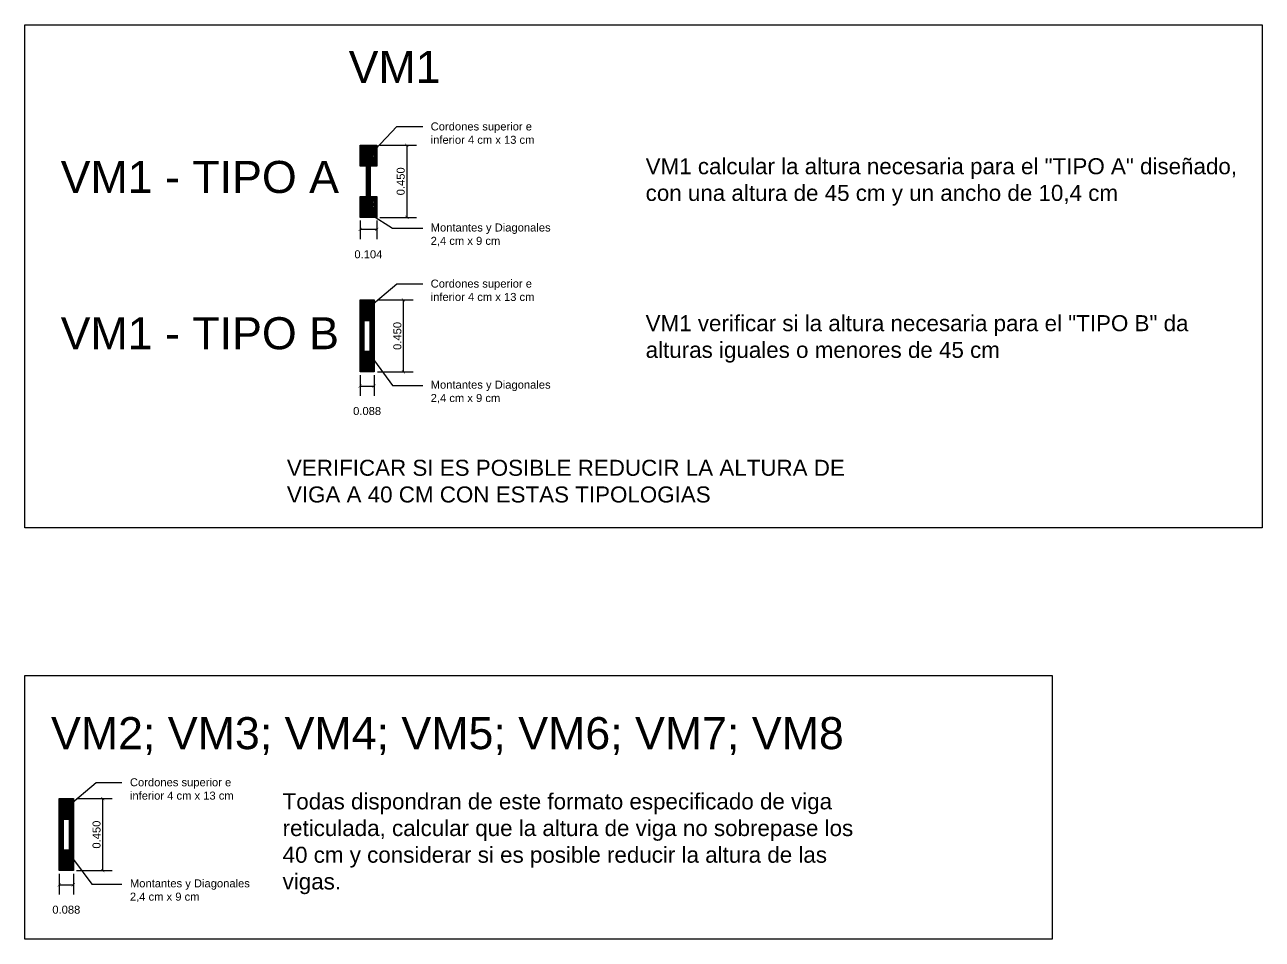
# Model space of a CAD drawing. Header units: millimetres. Extents: x 2924 to 3297, y 1496 to 1704.
# Drawn here: x 3185.27 to 3193, y 1621.83 to 1627.54 of the extents above; entities that cross this region are included whole.
import ezdxf
from ezdxf import colors
from ezdxf.entities.mleader import LeaderData, LeaderLine
from ezdxf.math import Vec2, Vec3

# ---------------------------------------------------------------- set-up
doc = ezdxf.new("R2010")
doc.units = ezdxf.units.MM
doc.header["$PDMODE"] = 35
doc.layers.get('Defpoints').update_dxf_attribs({"color": 230})
doc.layers.add('PT-MUROS', color=7, linetype='Continuous')
doc.styles.add('Arial10', font='arial.ttf', dxfattribs={"height": 0.1})
doc.styles.get("Standard").update_dxf_attribs({"font": 'arial.ttf'})
doc.dimstyles.new('COTA-1-50', dxfattribs={"dimtxt": 0.1, "dimasz": 0.06, "dimexe": 0.06, "dimexo": 0.15, "dimgap": 0.0125, "dimtad": 1, "dimzin": 0, "dimdsep": 46, "dimtxsty": 'Arial10', "dimblk1": 'ARCHTICK', "dimblk2": 'ARCHTICK', "dimsah": 1, "dimcen": 0.09, "dimclrd": 7, "dimclre": 7, "dimclrt": 7, "dimazin": 0, "dimtfac": 1, "dimtofl": 0, "dimtmove": 2, "dimatfit": 3, "dimldrblk": 'ARCHTICK', "dimfxl": 0, "dimtolj": 1, "dimtzin": 0, "dimarcsym": 0})

# ---------------------------------------------------------------- blocks, each defined once
blk = doc.blocks.new('_ARCHTICK')
at = {"color": 0, "linetype": 'ByBlock', "const_width": 0.15}
blk.add_lwpolyline([(-0.5, -0.5), (0.5, 0.5)], dxfattribs=at)
blk = doc.blocks.new('*D184')
at = {"layer": 'Defpoints', "color": 0, "transparency": 16777216}
for p in [(3187.4731, 1626.7865), (3187.4731, 1626.3365), (3187.6613, 1626.3365)]:
    blk.add_point(p, dxfattribs=at)
at = {"layer": 'PT-MUROS', "color": 7, "lineweight": -2, "transparency": 16777216}
for p, q in [((3187.4931, 1626.7865), (3187.7213, 1626.7865)), ((3187.6613, 1626.7865), (3187.6613, 1626.3365)), ((3187.4931, 1626.3365), (3187.7213, 1626.3365))]:
    blk.add_line(p, q, dxfattribs=at)
at = {"layer": 'PT-MUROS', "color": 7, "lineweight": -2, "transparency": 16777216, "xscale": 0.02, "yscale": 0.02, "zscale": 0.02}
for p, rotation in [((3187.6613, 1626.7865), 90), ((3187.6613, 1626.3365), 270)]:
    blk.add_blockref('_ARCHTICK', p, dxfattribs=dict(at, rotation=rotation))
at = {"layer": 'PT-MUROS', "color": 7, "transparency": 16777216, "insert": (3187.6232, 1626.5615), "char_height": 0.05, "attachment_point": 5, "rotation": 90}
blk.add_mtext('\\A1;0.450', dxfattribs=at)
blk = doc.blocks.new('*D185')
at = {"layer": 'Defpoints', "color": 0, "transparency": 16777216}
for p in [(3187.3691, 1626.3365), (3187.4731, 1626.3365), (3187.3691, 1626.2608)]:
    blk.add_point(p, dxfattribs=at)
at = {"layer": 'PT-MUROS', "color": 7, "lineweight": -2, "transparency": 16777216}
for p, q in [((3187.3691, 1626.3165), (3187.3691, 1626.2008)), ((3187.4731, 1626.3165), (3187.4731, 1626.2008)), ((3187.4731, 1626.2608), (3187.3691, 1626.2608))]:
    blk.add_line(p, q, dxfattribs=at)
at = {"layer": 'PT-MUROS', "color": 7, "lineweight": -2, "transparency": 16777216, "xscale": 0.02, "yscale": 0.02, "zscale": 0.02, "rotation": 180}
blk.add_blockref('_ARCHTICK', (3187.3691, 1626.2608), dxfattribs=at)
at = {"layer": 'PT-MUROS', "color": 7, "lineweight": -2, "transparency": 16777216, "xscale": 0.02, "yscale": 0.02, "zscale": 0.02}
blk.add_blockref('_ARCHTICK', (3187.4731, 1626.2608), dxfattribs=at)
at = {"layer": 'PT-MUROS', "color": 7, "transparency": 16777216, "insert": (3187.4211, 1626.1055), "char_height": 0.05, "attachment_point": 5}
blk.add_mtext('\\A1;0.104', dxfattribs=at)
blk = doc.blocks.new('*D186')
at = {"layer": 'Defpoints', "color": 0, "transparency": 16777216}
for p in [(3187.3691, 1625.3708), (3187.4571, 1625.3708), (3187.4571, 1625.2821)]:
    blk.add_point(p, dxfattribs=at)
at = {"layer": 'PT-MUROS', "color": 7, "lineweight": -2, "transparency": 16777216}
for p, q in [((3187.3691, 1625.3508), (3187.3691, 1625.2221)), ((3187.4571, 1625.3508), (3187.4571, 1625.2221)), ((3187.3691, 1625.2821), (3187.4571, 1625.2821))]:
    blk.add_line(p, q, dxfattribs=at)
at = {"layer": 'PT-MUROS', "color": 7, "lineweight": -2, "transparency": 16777216, "xscale": 0.02, "yscale": 0.02, "zscale": 0.02, "rotation": 180}
blk.add_blockref('_ARCHTICK', (3187.3691, 1625.2821), dxfattribs=at)
at = {"layer": 'PT-MUROS', "color": 7, "lineweight": -2, "transparency": 16777216, "xscale": 0.02, "yscale": 0.02, "zscale": 0.02}
blk.add_blockref('_ARCHTICK', (3187.4571, 1625.2821), dxfattribs=at)
at = {"layer": 'PT-MUROS', "color": 7, "transparency": 16777216, "insert": (3187.4131, 1625.1267), "char_height": 0.05, "attachment_point": 5}
blk.add_mtext('\\A1;0.088', dxfattribs=at)
blk = doc.blocks.new('*D187')
at = {"layer": 'Defpoints', "color": 0, "transparency": 16777216}
for p in [(3187.4571, 1625.8208), (3187.6401, 1625.8208), (3187.4571, 1625.3708)]:
    blk.add_point(p, dxfattribs=at)
at = {"layer": 'PT-MUROS', "color": 7, "lineweight": -2, "transparency": 16777216}
for p, q in [((3187.4771, 1625.8208), (3187.7001, 1625.8208)), ((3187.6401, 1625.3708), (3187.6401, 1625.8208)), ((3187.4771, 1625.3708), (3187.7001, 1625.3708))]:
    blk.add_line(p, q, dxfattribs=at)
at = {"layer": 'PT-MUROS', "color": 7, "lineweight": -2, "transparency": 16777216, "xscale": 0.02, "yscale": 0.02, "zscale": 0.02}
for p, rotation in [((3187.6401, 1625.8208), 90), ((3187.6401, 1625.3708), 270)]:
    blk.add_blockref('_ARCHTICK', p, dxfattribs=dict(at, rotation=rotation))
at = {"layer": 'PT-MUROS', "color": 7, "transparency": 16777216, "insert": (3187.6021, 1625.5958), "char_height": 0.05, "attachment_point": 5, "rotation": 90}
blk.add_mtext('\\A1;0.450', dxfattribs=at)
blk = doc.blocks.new('*D188')
at = {"layer": 'Defpoints', "color": 0, "transparency": 16777216}
for p in [(3185.4903, 1622.2565), (3185.5783, 1622.2565), (3185.5783, 1622.1678)]:
    blk.add_point(p, dxfattribs=at)
at = {"layer": 'PT-MUROS', "color": 7, "lineweight": -2, "transparency": 16777216}
for p, q in [((3185.4903, 1622.2365), (3185.4903, 1622.1078)), ((3185.5783, 1622.2365), (3185.5783, 1622.1078)), ((3185.4903, 1622.1678), (3185.5783, 1622.1678))]:
    blk.add_line(p, q, dxfattribs=at)
at = {"layer": 'PT-MUROS', "color": 7, "lineweight": -2, "transparency": 16777216, "xscale": 0.02, "yscale": 0.02, "zscale": 0.02, "rotation": 180}
blk.add_blockref('_ARCHTICK', (3185.4903, 1622.1678), dxfattribs=at)
at = {"layer": 'PT-MUROS', "color": 7, "lineweight": -2, "transparency": 16777216, "xscale": 0.02, "yscale": 0.02, "zscale": 0.02}
blk.add_blockref('_ARCHTICK', (3185.5783, 1622.1678), dxfattribs=at)
at = {"layer": 'PT-MUROS', "color": 7, "transparency": 16777216, "insert": (3185.5343, 1622.0124), "char_height": 0.05, "attachment_point": 5}
blk.add_mtext('\\A1;0.088', dxfattribs=at)
blk = doc.blocks.new('*D189')
at = {"layer": 'Defpoints', "color": 0, "transparency": 16777216}
for p in [(3185.5783, 1622.7065), (3185.7614, 1622.7065), (3185.5783, 1622.2565)]:
    blk.add_point(p, dxfattribs=at)
at = {"layer": 'PT-MUROS', "color": 7, "lineweight": -2, "transparency": 16777216}
for p, q in [((3185.5983, 1622.7065), (3185.8214, 1622.7065)), ((3185.7614, 1622.2565), (3185.7614, 1622.7065)), ((3185.5983, 1622.2565), (3185.8214, 1622.2565))]:
    blk.add_line(p, q, dxfattribs=at)
at = {"layer": 'PT-MUROS', "color": 7, "lineweight": -2, "transparency": 16777216, "xscale": 0.02, "yscale": 0.02, "zscale": 0.02}
for p, rotation in [((3185.7614, 1622.7065), 90), ((3185.7614, 1622.2565), 270)]:
    blk.add_blockref('_ARCHTICK', p, dxfattribs=dict(at, rotation=rotation))
at = {"layer": 'PT-MUROS', "color": 7, "transparency": 16777216, "insert": (3185.7233, 1622.4815), "char_height": 0.05, "attachment_point": 5, "rotation": 90}
blk.add_mtext('\\A1;0.450', dxfattribs=at)

msp = doc.modelspace()

# ---------------------------------------------------------------- hatches: boundary and pattern name
at = {"layer": 'PT-MUROS'}
h = msp.add_hatch(dxfattribs=at)
h.set_pattern_fill('ANSI31', color=6, scale=0.002)
h.set_pattern_definition([(45, (117.4862766, 105.042214), (-0.00449012806, 0.00449012806), [])])
h.paths.add_polyline_path([(3187.4331, 1626.7865), (3187.4731, 1626.7865), (3187.4731, 1626.6565), (3187.4331, 1626.6565)])
h.paths.add_polyline_path([(3187.3691, 1626.7865), (3187.4091, 1626.7865), (3187.4091, 1626.6565), (3187.3691, 1626.6565)])
h.paths.add_polyline_path([(3187.3691, 1626.4665), (3187.4091, 1626.4665), (3187.4091, 1626.3365), (3187.3691, 1626.3365)])
h.paths.add_polyline_path([(3187.4331, 1626.4665), (3187.4731, 1626.4665), (3187.4731, 1626.3365), (3187.4331, 1626.3365)])
h = msp.add_hatch(dxfattribs=at)
h.set_pattern_fill('ANSI31', color=2, scale=0.002, angle=90)
h.set_pattern_definition([(135, (117.4862766, 105.042214), (-0.00449012806, -0.00449012806), [])])
h.paths.add_polyline_path([(3187.4091, 1626.7865), (3187.4331, 1626.7865), (3187.4331, 1626.3365), (3187.4091, 1626.3365)])
h = msp.add_hatch(dxfattribs=at)
h.set_pattern_fill('ANSI31', color=2, scale=0.002, angle=90)
h.set_pattern_definition([(135, (117.4462766, 104.076594), (-0.00449012806, -0.00449012806), [])])
h.paths.add_polyline_path([(3187.3691, 1625.8208), (3187.3931, 1625.8208), (3187.3931, 1625.3708), (3187.3691, 1625.3708)])
h = msp.add_hatch(dxfattribs=at)
h.set_pattern_fill('ANSI31', color=6, scale=0.002)
h.set_pattern_definition([(45, (128.4477946, -2.8124414), (-0.00449012806, 0.00449012806), [])])
h.paths.add_polyline_path([(3187.3931, 1625.5008), (3187.4331, 1625.5008), (3187.4331, 1625.3708), (3187.3931, 1625.3708)])
h.paths.add_polyline_path([(3187.3931, 1625.8208), (3187.4331, 1625.8208), (3187.4331, 1625.6908), (3187.3931, 1625.6908)])
h = msp.add_hatch(dxfattribs=at)
h.set_pattern_fill('ANSI31', color=2, scale=0.002, angle=90)
h.set_pattern_definition([(135, (117.5102766, 104.076594), (-0.00449012806, -0.00449012806), [])])
h.paths.add_polyline_path([(3187.4331, 1625.8208), (3187.4571, 1625.8208), (3187.4571, 1625.3708), (3187.4331, 1625.3708)])
h = msp.add_hatch(dxfattribs=at)
h.set_pattern_fill('ANSI31', color=2, scale=0.002, angle=90)
h.set_pattern_definition([(135, (115.567518, 100.962291), (-0.00449012806, -0.00449012806), [])])
h.paths.add_polyline_path([(3185.4903, 1622.7065), (3185.5143, 1622.7065), (3185.5143, 1622.2565), (3185.4903, 1622.2565)])
h = msp.add_hatch(dxfattribs=at)
h.set_pattern_fill('ANSI31', color=6, scale=0.002)
h.set_pattern_definition([(45, (126.569036, -5.926744), (-0.00449012806, 0.00449012806), [])])
h.paths.add_polyline_path([(3185.5143, 1622.3865), (3185.5543, 1622.3865), (3185.5543, 1622.2565), (3185.5143, 1622.2565)])
h.paths.add_polyline_path([(3185.5143, 1622.7065), (3185.5543, 1622.7065), (3185.5543, 1622.5765), (3185.5143, 1622.5765)])
h = msp.add_hatch(dxfattribs=at)
h.set_pattern_fill('ANSI31', color=2, scale=0.002, angle=90)
h.set_pattern_definition([(135, (115.631518, 100.962291), (-0.00449012806, -0.00449012806), [])])
h.paths.add_polyline_path([(3185.5543, 1622.7065), (3185.5783, 1622.7065), (3185.5783, 1622.2565), (3185.5543, 1622.2565)])

# ---------------------------------------------------------------- linework, layer by layer
for points in [[(3185.2746, 1627.5393), (3193.0047, 1627.5393), (3193.0047, 1624.3978), (3185.2746, 1624.3978)], [(3185.2746, 1623.4762), (3191.6915, 1623.4762), (3191.6915, 1621.828), (3185.2746, 1621.828)]]:
    msp.add_lwpolyline(points, close=True, dxfattribs=at)
at = {"layer": 'PT-MUROS', "color": 7}
for points in [[(3187.3691, 1626.7865), (3187.4091, 1626.7865), (3187.4091, 1626.6565), (3187.3691, 1626.6565)], [(3187.4091, 1626.7865), (3187.4331, 1626.7865), (3187.4331, 1626.3365), (3187.4091, 1626.3365)], [(3187.4331, 1626.7865), (3187.4731, 1626.7865), (3187.4731, 1626.6565), (3187.4331, 1626.6565)], [(3187.3691, 1626.4665), (3187.4091, 1626.4665), (3187.4091, 1626.3365), (3187.3691, 1626.3365)], [(3187.4331, 1626.4665), (3187.4731, 1626.4665), (3187.4731, 1626.3365), (3187.4331, 1626.3365)], [(3187.3691, 1625.8208), (3187.3931, 1625.8208), (3187.3931, 1625.3708), (3187.3691, 1625.3708)], [(3187.3931, 1625.8208), (3187.4331, 1625.8208), (3187.4331, 1625.6908), (3187.3931, 1625.6908)], [(3187.4331, 1625.8208), (3187.4571, 1625.8208), (3187.4571, 1625.3708), (3187.4331, 1625.3708)], [(3187.3931, 1625.5008), (3187.4331, 1625.5008), (3187.4331, 1625.3708), (3187.3931, 1625.3708)], [(3185.4903, 1622.7065), (3185.5143, 1622.7065), (3185.5143, 1622.2565), (3185.4903, 1622.2565)], [(3185.5143, 1622.7065), (3185.5543, 1622.7065), (3185.5543, 1622.5765), (3185.5143, 1622.5765)], [(3185.5543, 1622.7065), (3185.5783, 1622.7065), (3185.5783, 1622.2565), (3185.5543, 1622.2565)], [(3185.5143, 1622.3865), (3185.5543, 1622.3865), (3185.5543, 1622.2565), (3185.5143, 1622.2565)]]:
    msp.add_lwpolyline(points, close=True, dxfattribs=at)

# ---------------------------------------------------------------- texts
at = {"layer": 'PT-MUROS', "color": 7, "char_height": 0.2, "attachment_point": 1}
for s, width, insert in [('VM1', 0.61043, (3187.2978, 1627.3762)), ('VM1 - TIPO A', 1.784705, (3185.4989, 1626.6888)), ('VM1 - TIPO B', 1.784705, (3185.4989, 1625.7127)), ('VM2; VM3; VM4; VM5; VM6; VM7; VM8', 5.663397, (3185.4386, 1623.2151))]:
    msp.add_mtext_dynamic_manual_height_columns(s, width=width, gutter_width=12.5, heights=[0], dxfattribs=dict(at, insert=insert))
at = {"layer": 'PT-MUROS', "char_height": 0.1, "attachment_point": 1}
for s, insert in [('VM1 calcular la altura necesaria para el "TIPO A" diseñado, con una altura de 45 cm y un ancho de 10,4 cm', (3189.1531, 1626.7058)), ('VM1 verificar si la altura necesaria para el "TIPO B" da alturas iguales o menores de 45 cm ', (3189.1531, 1625.7256)), ('VERIFICAR SI ES POSIBLE REDUCIR LA ALTURA DE VIGA A 40 CM CON ESTAS TIPOLOGIAS', (3186.9122, 1624.8225)), ('Todas dispondran de este formato especificado de viga reticulada, calcular que la altura de viga no sobrepase los 40 cm y considerar si es posible reducir la altura de las vigas.', (3186.8854, 1622.7392))]:
    msp.add_mtext_dynamic_manual_height_columns(s, width=3.733187, gutter_width=12.5, heights=[0], dxfattribs=dict(at, insert=insert))

# ---------------------------------------------------------------- dimensions: what is measured, and where the dimension line sits
at = {"layer": 'PT-MUROS'}
for base, p1, p2, picture, middle in [((3187.6613, 1626.3365), (3187.4731, 1626.7865), (3187.4731, 1626.3365), '*D184', (3187.6232, 1626.5615)), ((3187.6401, 1625.8208), (3187.4571, 1625.3708), (3187.4571, 1625.8208), '*D187', (3187.6021, 1625.5958)), ((3185.7614, 1622.7065), (3185.5783, 1622.2565), (3185.5783, 1622.7065), '*D189', (3185.7233, 1622.4815))]:
    dim = msp.add_linear_dim(base=base, p1=p1, p2=p2, angle=90, dimstyle='COTA-1-50', override={"dimtxt": 0.05, "dimasz": 0.02, "dimexo": 0.02, "dimdec": 3, "dimtxsty": 'Standard', "dimfxl": 0.2, "dimarcsym": 1}, dxfattribs=at)
    dim.commit()
    dim.dimension.update_dxf_attribs({"geometry": picture, "text_midpoint": middle})
for base, p1, p2, picture, middle in [((3187.3691, 1626.2608), (3187.4731, 1626.3365), (3187.3691, 1626.3365), '*D185', (3187.4211, 1626.1055)), ((3187.4571, 1625.2821), (3187.3691, 1625.3708), (3187.4571, 1625.3708), '*D186', (3187.4131, 1625.1267)), ((3185.5783, 1622.1678), (3185.4903, 1622.2565), (3185.5783, 1622.2565), '*D188', (3185.5343, 1622.0124))]:
    dim = msp.add_linear_dim(base=base, p1=p1, p2=p2, dimstyle='COTA-1-50', override={"dimtxt": 0.05, "dimasz": 0.02, "dimexo": 0.02, "dimdec": 3, "dimtxsty": 'Standard', "dimfxl": 0.2, "dimarcsym": 1}, dxfattribs=at)
    dim.commit()
    dim.dimension.update_dxf_attribs({"geometry": picture, "text_midpoint": middle})

# ---------------------------------------------------------------- leaders
ml = msp.add_multileader_mtext('Standard', dxfattribs=at)
ml.set_content('Cordones superior e inferior 4 cm x 13 cm', color=256)
ml.set_leader_properties()
ml.build(insert=Vec2(0, 0))
ml.multileader.update_dxf_attribs({"dogleg_length": 0.5, "arrow_head_size": 0.02})
ctx = ml.context
ctx.base_point, ctx.char_height, ctx.arrow_head_size, ctx.landing_gap_size, ctx.plane_origin = Vec3(3187.7602, 1626.9038), 0.05, 0.02, 0.05, Vec3(3187.4508, 1626.7447)
notes = []
notes.append((ctx, [(0, (1, 1, 0), (3187.5995, 1626.9038), (1, 0), 0.1607, [(0, [(3187.4508, 1626.7447)], 0, [])])]))
ctx.mtext.insert, ctx.mtext.width, ctx.mtext.flow_direction = Vec3(3187.8102, 1626.9292), 0.657925, 5
ml = msp.add_multileader_mtext('Standard', dxfattribs=at)
ml.set_content('Montantes y Diagonales 2,4 cm x 9 cm ', color=256)
ml.set_leader_properties()
ml.build(insert=Vec2(0, 0))
ml.multileader.update_dxf_attribs({"dogleg_length": 0.5, "arrow_head_size": 0.02})
ctx = ml.context
ctx.base_point, ctx.char_height, ctx.arrow_head_size, ctx.landing_gap_size, ctx.plane_origin = Vec3(3187.7602, 1626.2681), 0.05, 0.02, 0.05, Vec3(3187.4239, 1626.3621)
notes.append((ctx, [(0, (1, 1, 0), (3187.5726, 1626.2681), (1, 0), 0.1876, [(0, [(3187.4239, 1626.3621)], 0, [])])]))
ctx.mtext.insert, ctx.mtext.width, ctx.mtext.flow_direction = Vec3(3187.8102, 1626.2981), 0.758768, 5
ml = msp.add_multileader_mtext('Standard', dxfattribs=at)
ml.set_content('Cordones superior e inferior 4 cm x 13 cm', color=256)
ml.set_leader_properties()
ml.build(insert=Vec2(0, 0))
ml.multileader.update_dxf_attribs({"dogleg_length": 0.5, "arrow_head_size": 0.02})
ctx = ml.context
ctx.base_point, ctx.char_height, ctx.arrow_head_size, ctx.landing_gap_size, ctx.plane_origin = Vec3(3187.7602, 1625.9223), 0.05, 0.02, 0.05, Vec3(3187.4508, 1625.7632)
notes.append((ctx, [(0, (1, 1, 0), (3187.5995, 1625.9223), (1, 0), 0.1607, [(0, [(3187.4107, 1625.7632)], 0, [])])]))
ctx.mtext.insert, ctx.mtext.width, ctx.mtext.flow_direction = Vec3(3187.8102, 1625.9478), 0.657925, 5
ml = msp.add_multileader_mtext('Standard', dxfattribs=at)
ml.set_content('Montantes y Diagonales 2,4 cm x 9 cm ', color=256)
ml.set_leader_properties()
ml.build(insert=Vec2(0, 0))
ml.multileader.update_dxf_attribs({"dogleg_length": 0.5, "arrow_head_size": 0.02})
ctx = ml.context
ctx.base_point, ctx.char_height, ctx.arrow_head_size, ctx.landing_gap_size, ctx.plane_origin = Vec3(3187.7602, 1625.2867), 0.05, 0.02, 0.05, Vec3(3187.4239, 1625.3806)
notes.append((ctx, [(0, (1, 1, 0), (3187.5726, 1625.2867), (1, 0), 0.1876, [(0, [(3187.4467, 1625.4562)], 0, [])])]))
ctx.mtext.insert, ctx.mtext.width, ctx.mtext.flow_direction = Vec3(3187.8102, 1625.3166), 0.758768, 5
ml = msp.add_multileader_mtext('Standard', dxfattribs=at)
ml.set_content('Cordones superior e inferior 4 cm x 13 cm', color=256)
ml.set_leader_properties()
ml.build(insert=Vec2(0, 0))
ml.multileader.update_dxf_attribs({"dogleg_length": 0.5, "arrow_head_size": 0.02})
ctx = ml.context
ctx.base_point, ctx.char_height, ctx.arrow_head_size, ctx.landing_gap_size, ctx.plane_origin = Vec3(3185.8815, 1622.808), 0.05, 0.02, 0.05, Vec3(3185.572, 1622.6489)
notes.append((ctx, [(0, (1, 1, 0), (3185.7208, 1622.808), (1, 0), 0.1607, [(0, [(3185.532, 1622.6489)], 0, [])])]))
ctx.mtext.insert, ctx.mtext.width, ctx.mtext.flow_direction = Vec3(3185.9315, 1622.8334), 0.657925, 5
ml = msp.add_multileader_mtext('Standard', dxfattribs=at)
ml.set_content('Montantes y Diagonales 2,4 cm x 9 cm ', color=256)
ml.set_leader_properties()
ml.build(insert=Vec2(0, 0))
ml.multileader.update_dxf_attribs({"dogleg_length": 0.5, "arrow_head_size": 0.02})
ctx = ml.context
ctx.base_point, ctx.char_height, ctx.arrow_head_size, ctx.landing_gap_size, ctx.plane_origin = Vec3(3185.8815, 1622.1724), 0.05, 0.02, 0.05, Vec3(3185.5451, 1622.2663)
notes.append((ctx, [(0, (1, 1, 0), (3185.6939, 1622.1724), (1, 0), 0.1876, [(0, [(3185.5679, 1622.3419)], 0, [])])]))
ctx.mtext.insert, ctx.mtext.width, ctx.mtext.flow_direction = Vec3(3185.9315, 1622.2023), 0.758768, 5
for ctx, leaders in notes:
    for number, flags, end, landing, length, lines in leaders:
        leader = LeaderData()
        leader.index, (leader.has_last_leader_line, leader.has_dogleg_vector, leader.attachment_direction) = number, flags
        leader.last_leader_point, leader.dogleg_vector, leader.dogleg_length = Vec3(end), Vec3(landing), length
        for number, points, colour, breaks in lines:
            line = LeaderLine()
            line.index, line.vertices, line.color, line.breaks = number, Vec3.list(points), colors.encode_raw_color(colour), breaks
            leader.lines.append(line)
        ctx.leaders.append(leader)

doc.saveas('drawing.dxf')
